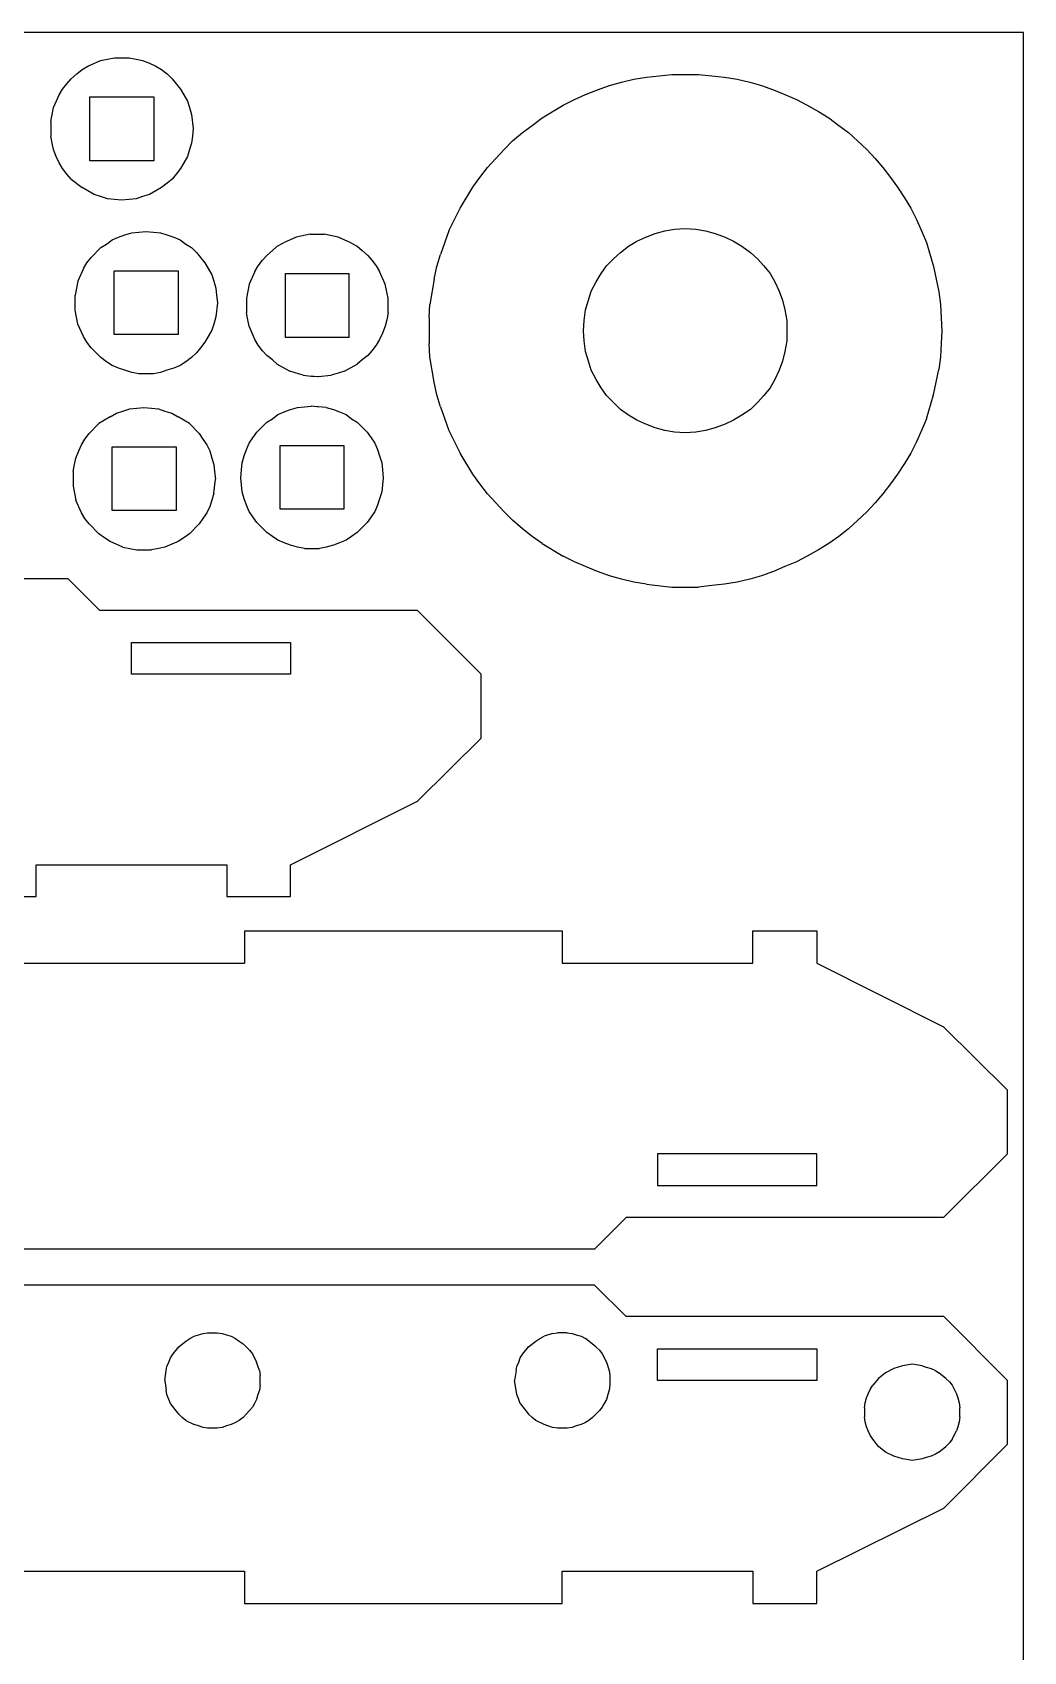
# Model space of a CAD drawing. Extents: x -4665 to 4665, y -2178 to 2178.
# Drawn here: x 3468 to 4665, y 224 to 2178 of the extents above; entities that cross this region are included whole.
import ezdxf

# ---------------------------------------------------------------- set-up
doc = ezdxf.new("R2010")
doc.units = 0
doc.header["$MEASUREMENT"] = 0
doc.layers.get('0').update_dxf_attribs({"linetype": 'CONTINUOUS'})

msp = doc.modelspace()

# ---------------------------------------------------------------- linework, layer by layer
for p, q in [((4664.7, 2178.2), (-4664.7, 2178.2)), ((4664.7, -2178.2), (4664.7, 2178.2)), ((3521.3, 2128.2), (3528, 2133.3)), ((3528, 2133.3), (3534.8, 2137.5)), ((3534.8, 2137.5), (3550, 2144.3)), ((3550, 2144.3), (3567, 2147.7)), ((3567, 2147.7), (3584.8, 2147.7)), ((3584.8, 2147.7), (3593.2, 2146)), ((3593.2, 2146), (3600.8, 2144.3)), ((3600.8, 2144.3), (3609.3, 2140.9)), ((3609.3, 2140.9), (3616.9, 2137.5)), ((3616.9, 2137.5), (3623.7, 2133.3)), ((3623.7, 2133.3), (3630.5, 2128.2)), ((3504.3, 2109.6), (3509.4, 2116.3)), ((3509.4, 2116.3), (3514.5, 2122.3)), ((3514.5, 2122.3), (3521.3, 2128.2)), ((3630.5, 2128.2), (3636.4, 2122.3)), ((3636.4, 2122.3), (3641.5, 2116.3)), ((3641.5, 2116.3), (3646.6, 2109.6)), ((4150.2, 2109), (4164.6, 2114.1)), ((4164.6, 2114.1), (4179, 2118.3)), ((4179, 2118.3), (4194.2, 2121.7)), ((4194.2, 2121.7), (4209.4, 2124.2)), ((4209.4, 2124.2), (4239.9, 2127.6)), ((4239.9, 2127.6), (4272.1, 2127.6)), ((4272.1, 2127.6), (4288.2, 2125.9)), ((4288.2, 2125.9), (4303.4, 2124.2)), ((4303.4, 2124.2), (4318.7, 2121.7)), ((4318.7, 2121.7), (4333.9, 2118.3)), ((4333.9, 2118.3), (4348.3, 2114.1)), ((4348.3, 2114.1), (4362.7, 2109)), ((3493.3, 2087.6), (3500.1, 2102.8)), ((3500.1, 2102.8), (3504.3, 2109.6)), ((3537.3, 2023.2), (3537.3, 2100.3)), ((3537.3, 2100.3), (3614.4, 2100.3)), ((3614.4, 2100.3), (3614.4, 2023.2)), ((3646.6, 2109.6), (3650.8, 2102.8)), ((3650.8, 2102.8), (3655, 2095.2)), ((3655, 2095.2), (3657.6, 2087.6)), ((4108.7, 2090.4), (4122.2, 2097.2)), ((4122.2, 2097.2), (4135.8, 2103.1)), ((4135.8, 2103.1), (4150.2, 2109)), ((4362.7, 2109), (4376.2, 2103.1)), ((4376.2, 2103.1), (4390.6, 2097.2)), ((4390.6, 2097.2), (4403.3, 2090.4)), ((3489.9, 2070.6), (3493.3, 2087.6)), ((3657.6, 2087.6), (3660.1, 2079.1)), ((3660.1, 2079.1), (3661.8, 2062.2)), ((4071.4, 2065.8), (4083.3, 2075.1)), ((4083.3, 2075.1), (4108.7, 2090.4)), ((4403.3, 2090.4), (4416.9, 2082.8)), ((4416.9, 2082.8), (4429.6, 2075.1)), ((4429.6, 2075.1), (4441.4, 2065.8)), ((3489.9, 2070.6), (3489.9, 2052.8)), ((3491.6, 2044.4), (3489.9, 2052.8)), ((3661, 2052.8), (3660.1, 2044.4)), ((3661.8, 2062.2), (3661, 2052.8)), ((4047.7, 2047.2), (4059.6, 2057.4)), ((4059.6, 2057.4), (4071.4, 2065.8)), ((4441.4, 2065.8), (4453.3, 2057.4)), ((4475.3, 2037), (4453.3, 2057.4)), ((3493.3, 2036.8), (3491.6, 2044.4)), ((3496.7, 2028.3), (3493.3, 2036.8)), ((3657.6, 2036.8), (3655, 2028.3)), ((3660.1, 2044.4), (3657.6, 2036.8)), ((4017.2, 2015), (4037.6, 2037)), ((4037.6, 2037), (4047.7, 2047.2)), ((4475.3, 2037), (4485.5, 2026)), ((3500.1, 2020.7), (3496.7, 2028.3)), ((3504.3, 2013.9), (3500.1, 2020.7)), ((3509.4, 2007.1), (3504.3, 2013.9)), ((3614.4, 2023.2), (3537.3, 2023.2)), ((3646.6, 2013.9), (3641.5, 2007.1)), ((3650.8, 2020.7), (3646.6, 2013.9)), ((3655, 2028.3), (3650.8, 2020.7)), ((4007.9, 2003.2), (4017.2, 2015)), ((4485.5, 2026), (4494.8, 2015)), ((4494.8, 2015), (4504.1, 2003.2)), ((3514.5, 2001.2), (3509.4, 2007.1)), ((3514.5, 2001.2), (3528, 1991)), ((3630.5, 1996.1), (3623.7, 1991)), ((3636.4, 2001.2), (3630.5, 1996.1)), ((3641.5, 2007.1), (3636.4, 2001.2)), ((3999.5, 1991.3), (4007.9, 2003.2)), ((4504.1, 2003.2), (4512.5, 1991.3)), ((3534.8, 1986.8), (3528, 1991)), ((3542.4, 1982.6), (3534.8, 1986.8)), ((3550, 1980), (3542.4, 1982.6)), ((3558.5, 1977.5), (3550, 1980)), ((3575.4, 1975.8), (3558.5, 1977.5)), ((3584.8, 1976.6), (3575.4, 1975.8)), ((3593.2, 1977.5), (3584.8, 1976.6)), ((3600.8, 1980), (3593.2, 1977.5)), ((3609.3, 1982.6), (3600.8, 1980)), ((3616.9, 1986.8), (3609.3, 1982.6)), ((3623.7, 1991), (3616.9, 1986.8)), ((3984.2, 1965.9), (3999.5, 1991.3)), ((4512.5, 1991.3), (4521, 1978.6)), ((4521, 1978.6), (4528.6, 1965.9)), ((3970.7, 1938.8), (3984.2, 1965.9)), ((4528.6, 1965.9), (4535.4, 1952.4)), ((3579.4, 1933.7), (3587.9, 1936.3)), ((3587.9, 1936.3), (3604.8, 1938)), ((3604.8, 1938), (3614.1, 1937.1)), ((3614.1, 1937.1), (3622.6, 1936.3)), ((3622.6, 1936.3), (3630.2, 1933.7)), ((3970.7, 1938.8), (3960.5, 1910.1)), ((4208.6, 1931.2), (4219.6, 1935.5)), ((4219.6, 1935.5), (4231.5, 1938.8)), ((4231.5, 1938.8), (4243.3, 1940.5)), ((4243.3, 1940.5), (4256, 1941.4)), ((4256, 1941.4), (4268.7, 1940.5)), ((4268.7, 1940.5), (4280.6, 1938.8)), ((4280.6, 1938.8), (4292.4, 1935.5)), ((4292.4, 1935.5), (4304.3, 1931.2)), ((4535.4, 1952.4), (4541.3, 1938.8)), ((4541.3, 1938.8), (4547.3, 1924.4)), ((3550.6, 1918.5), (3538.8, 1906.6)), ((3550.6, 1918.5), (3557.4, 1922.7)), ((3557.4, 1922.7), (3564.2, 1927.8)), ((3564.2, 1927.8), (3571.8, 1931.2)), ((3571.8, 1931.2), (3579.4, 1933.7)), ((3630.2, 1933.7), (3638.7, 1931.2)), ((3638.7, 1931.2), (3646.3, 1927.8)), ((3646.3, 1927.8), (3653.1, 1922.7)), ((3653.1, 1922.7), (3659.8, 1918.5)), ((3659.8, 1918.5), (3665.8, 1912.6)), ((3757.6, 1915), (3763.5, 1920.1)), ((3763.5, 1920.1), (3771.1, 1924.3)), ((3786.3, 1931.1), (3771.1, 1924.3)), ((3803.3, 1934.5), (3786.3, 1931.1)), ((3803.3, 1934.5), (3820.2, 1934.5)), ((3837.1, 1931.1), (3820.2, 1934.5)), ((3852.4, 1924.3), (3837.1, 1931.1)), ((3852.4, 1924.3), (3860, 1920.1)), ((3860, 1920.1), (3865.9, 1915)), ((4178.1, 1912.6), (4187.4, 1920.2)), ((4187.4, 1920.2), (4197.6, 1926.1)), ((4197.6, 1926.1), (4208.6, 1931.2)), ((4304.3, 1931.2), (4314.4, 1926.1)), ((4314.4, 1926.1), (4324.6, 1920.2)), ((4324.6, 1920.2), (4334.7, 1912.6)), ((4547.3, 1924.4), (4555.7, 1895.7)), ((3529.4, 1893.1), (3533.7, 1899.9)), ((3533.7, 1899.9), (3538.8, 1906.6)), ((3665.8, 1912.6), (3670.8, 1906.6)), ((3670.8, 1906.6), (3675.9, 1899.9)), ((3675.9, 1899.9), (3680.1, 1893.1)), ((3736.4, 1889.6), (3740.6, 1896.4)), ((3740.6, 1896.4), (3745.7, 1903.1)), ((3745.7, 1903.1), (3750.8, 1909.1)), ((3750.8, 1909.1), (3757.6, 1915)), ((3865.9, 1915), (3872.7, 1909.1)), ((3872.7, 1909.1), (3877.8, 1903.1)), ((3877.8, 1903.1), (3882.9, 1896.4)), ((3882.9, 1896.4), (3887.1, 1889.6)), ((3956.3, 1895.7), (3960.5, 1910.1)), ((4154.4, 1887.2), (4161.2, 1896.5)), ((4161.2, 1896.5), (4169.6, 1905)), ((4169.6, 1905), (4178.1, 1912.6)), ((4334.7, 1912.6), (4343.2, 1905)), ((4343.2, 1905), (4350.8, 1896.5)), ((4350.8, 1896.5), (4358.5, 1887.2)), ((3522.7, 1877.8), (3519.3, 1860.9)), ((3529.4, 1893.1), (3522.7, 1877.8)), ((3566.7, 1813.5), (3566.7, 1890.5)), ((3566.7, 1890.5), (3643.7, 1890.5)), ((3643.7, 1890.5), (3643.7, 1813.5)), ((3680.1, 1893.1), (3684.4, 1885.5)), ((3684.4, 1885.5), (3686.9, 1877.8)), ((3686.9, 1877.8), (3689.5, 1869.4)), ((3736.4, 1889.6), (3729.6, 1874.3)), ((3773.6, 1810), (3773.6, 1887)), ((3773.6, 1887), (3849.8, 1887)), ((3849.8, 1887), (3849.8, 1810)), ((3893.9, 1874.3), (3887.1, 1889.6)), ((3952.9, 1880.4), (3947.8, 1849.9)), ((3952.9, 1880.4), (3956.3, 1895.7)), ((4142.6, 1866), (4148.5, 1877)), ((4148.5, 1877), (4154.4, 1887.2)), ((4358.5, 1887.2), (4364.4, 1877)), ((4364.4, 1877), (4369.5, 1866)), ((4555.7, 1895.7), (4562.5, 1865.2)), ((3519.3, 1843.1), (3519.3, 1860.9)), ((3689.5, 1869.4), (3690.3, 1860.9)), ((3690.3, 1860.9), (3691.2, 1851.6)), ((3729.6, 1874.3), (3726.2, 1857.4)), ((3726.2, 1857.4), (3726.2, 1839.6)), ((3897.3, 1857.4), (3893.9, 1874.3)), ((3897.3, 1839.6), (3897.3, 1857.4)), ((4139.2, 1855), (4142.6, 1866)), ((4369.5, 1866), (4373.7, 1855)), ((4562.5, 1865.2), (4564.2, 1849.9)), ((3522.7, 1826.2), (3519.3, 1843.1)), ((3691.2, 1851.6), (3689.5, 1834.7)), ((3727.9, 1831.2), (3726.2, 1839.6)), ((3897.3, 1839.6), (3895.6, 1831.2)), ((3947, 1833.9), (3947.8, 1849.9)), ((4134.1, 1830.5), (4135.8, 1843.2)), ((4135.8, 1843.2), (4139.2, 1855)), ((4373.7, 1855), (4376.2, 1843.2)), ((4376.2, 1843.2), (4378.8, 1830.5)), ((4564.2, 1849.9), (4565.9, 1817.8)), ((3529.4, 1811), (3522.7, 1826.2)), ((3684.4, 1818.6), (3680.1, 1811)), ((3686.9, 1826.2), (3684.4, 1818.6)), ((3689.5, 1834.7), (3686.9, 1826.2)), ((3729.6, 1823.5), (3727.9, 1831.2)), ((3733, 1815.1), (3729.6, 1823.5)), ((3893.9, 1823.5), (3890.5, 1815.1)), ((3895.6, 1831.2), (3893.9, 1823.5)), ((3947, 1833.9), (3947, 1802.5)), ((4133.2, 1817.8), (4134.1, 1830.5)), ((4378.8, 1830.5), (4378.8, 1805.9)), ((3533.7, 1804.2), (3529.4, 1811)), ((3538.8, 1797.4), (3533.7, 1804.2)), ((3643.7, 1813.5), (3566.7, 1813.5)), ((3675.9, 1804.2), (3670.8, 1797.4)), ((3680.1, 1811), (3675.9, 1804.2)), ((3736.4, 1807.5), (3733, 1815.1)), ((3740.6, 1800.7), (3736.4, 1807.5)), ((3745.7, 1793.9), (3740.6, 1800.7)), ((3849.8, 1810), (3773.6, 1810)), ((3882.9, 1800.7), (3877.8, 1793.9)), ((3887.1, 1807.5), (3882.9, 1800.7)), ((3890.5, 1815.1), (3887.1, 1807.5)), ((3947.8, 1786.4), (3947, 1802.5)), ((4134.1, 1805.9), (4133.2, 1817.8)), ((4135.8, 1793.2), (4134.1, 1805.9)), ((4378.8, 1805.9), (4376.2, 1793.2)), ((4565, 1802.5), (4564.2, 1786.4)), ((4565.9, 1817.8), (4565, 1802.5)), ((3550.6, 1785.6), (3538.8, 1797.4)), ((3557.4, 1780.5), (3550.6, 1785.6)), ((3564.2, 1776.2), (3557.4, 1780.5)), ((3653.1, 1780.5), (3646.3, 1776.2)), ((3659.8, 1785.6), (3653.1, 1780.5)), ((3665.8, 1791.5), (3659.8, 1785.6)), ((3670.8, 1797.4), (3665.8, 1791.5)), ((3750.8, 1788), (3745.7, 1793.9)), ((3757.6, 1782.9), (3750.8, 1788)), ((3763.5, 1777.8), (3757.6, 1782.9)), ((3865.9, 1782.9), (3860, 1777.8)), ((3872.7, 1788), (3865.9, 1782.9)), ((3877.8, 1793.9), (3872.7, 1788)), ((3952.9, 1756), (3947.8, 1786.4)), ((4139.2, 1781.4), (4135.8, 1793.2)), ((4142.6, 1770.4), (4139.2, 1781.4)), ((4373.7, 1781.4), (4369.5, 1770.4)), ((4376.2, 1793.2), (4373.7, 1781.4)), ((4564.2, 1786.4), (4562.5, 1771.2)), ((3571.8, 1772.9), (3564.2, 1776.2)), ((3579.4, 1770.3), (3571.8, 1772.9)), ((3587.9, 1767.8), (3579.4, 1770.3)), ((3596.3, 1766.1), (3587.9, 1767.8)), ((3614.1, 1766.1), (3596.3, 1766.1)), ((3622.6, 1767.8), (3614.1, 1766.1)), ((3630.2, 1770.3), (3622.6, 1767.8)), ((3638.7, 1772.9), (3630.2, 1770.3)), ((3646.3, 1776.2), (3638.7, 1772.9)), ((3763.5, 1777.8), (3778.7, 1769.4)), ((3786.3, 1766.8), (3778.7, 1769.4)), ((3794.8, 1764.3), (3786.3, 1766.8)), ((3794.8, 1764.3), (3804.5, 1763.3)), ((3804.5, 1763.3), (3805.8, 1763.4)), ((3811.7, 1762.6), (3804.5, 1763.3)), ((3805.8, 1763.4), (3813, 1762.7)), ((3813, 1762.7), (3811.7, 1762.6)), ((3813, 1762.7), (3828.7, 1764.3)), ((3837.1, 1766.8), (3828.7, 1764.3)), ((3844.8, 1769.4), (3837.1, 1766.8)), ((3844.8, 1769.4), (3860, 1777.8)), ((4148.5, 1759.3), (4142.6, 1770.4)), ((4154.4, 1749.2), (4148.5, 1759.3)), ((4364.4, 1759.3), (4358.5, 1749.2)), ((4369.5, 1770.4), (4364.4, 1759.3)), ((4555.7, 1740.7), (4562.5, 1771.2)), ((3956.3, 1740.7), (3952.9, 1756)), ((3960.5, 1726.3), (3956.3, 1740.7)), ((4161.2, 1739.9), (4154.4, 1749.2)), ((4161.2, 1739.9), (4178.1, 1722.9)), ((4350.8, 1739.9), (4343.2, 1731.4)), ((4358.5, 1749.2), (4350.8, 1739.9)), ((4547.3, 1711.9), (4555.7, 1740.7)), ((3569.4, 1718.6), (3577, 1721.1)), ((3577, 1721.1), (3585.5, 1723.7)), ((3585.5, 1723.7), (3602.4, 1725.4)), ((3602.4, 1725.4), (3611.7, 1724.5)), ((3611.7, 1724.5), (3620.2, 1723.7)), ((3620.2, 1723.7), (3627.8, 1721.1)), ((3627.8, 1721.1), (3636.3, 1718.6)), ((3764.3, 1716.9), (3771.9, 1720.3)), ((3771.9, 1720.3), (3779.6, 1722.8)), ((3779.6, 1722.8), (3788, 1725.4)), ((3788, 1725.4), (3796.5, 1726.2)), ((3796.5, 1726.2), (3804.5, 1726.9)), ((3811.7, 1726.2), (3804.5, 1726.9)), ((3813, 1726.3), (3811.7, 1726.2)), ((3822.7, 1725.4), (3813, 1726.3)), ((3822.7, 1725.4), (3831.2, 1722.8)), ((3831.2, 1722.8), (3838.8, 1720.3)), ((3838.8, 1720.3), (3846.5, 1716.9)), ((3960.5, 1726.3), (3970.7, 1697.5)), ((4187.4, 1716.2), (4178.1, 1722.9)), ((4334.7, 1722.9), (4324.6, 1716.2)), ((4343.2, 1731.4), (4334.7, 1722.9)), ((3548.2, 1705.9), (3536.4, 1694)), ((3561.8, 1714.3), (3548.2, 1705.9)), ((3561.8, 1714.3), (3569.4, 1718.6)), ((3636.3, 1718.6), (3643.9, 1714.3)), ((3657.5, 1705.9), (3643.9, 1714.3)), ((3669.3, 1694), (3657.5, 1705.9)), ((3750.8, 1707.6), (3738.9, 1695.7)), ((3750.8, 1707.6), (3757.6, 1711.8)), ((3757.6, 1711.8), (3764.3, 1716.9)), ((3846.5, 1716.9), (3853.2, 1711.8)), ((3853.2, 1711.8), (3860, 1707.6)), ((3871.9, 1695.7), (3860, 1707.6)), ((4197.6, 1710.2), (4187.4, 1716.2)), ((4208.6, 1705.2), (4197.6, 1710.2)), ((4219.6, 1700.9), (4208.6, 1705.2)), ((4231.5, 1697.5), (4219.6, 1700.9)), ((4292.4, 1700.9), (4280.6, 1697.5)), ((4304.3, 1705.2), (4292.4, 1700.9)), ((4314.4, 1710.2), (4304.3, 1705.2)), ((4324.6, 1716.2), (4314.4, 1710.2)), ((4547.3, 1711.9), (4541.3, 1697.5)), ((3527.1, 1680.5), (3531.3, 1687.3)), ((3531.3, 1687.3), (3536.4, 1694)), ((3669.3, 1694), (3673.5, 1687.3)), ((3673.5, 1687.3), (3678.6, 1680.5)), ((3726.2, 1674.6), (3729.6, 1682.2)), ((3729.6, 1682.2), (3733.8, 1688.9)), ((3733.8, 1688.9), (3738.9, 1695.7)), ((3871.9, 1695.7), (3876.9, 1688.9)), ((3876.9, 1688.9), (3881.2, 1682.2)), ((3881.2, 1682.2), (3884.6, 1674.6)), ((3970.7, 1697.5), (3984.2, 1670.4)), ((4243.3, 1695.8), (4231.5, 1697.5)), ((4256, 1695), (4243.3, 1695.8)), ((4268.7, 1695.8), (4256, 1695)), ((4280.6, 1697.5), (4268.7, 1695.8)), ((4535.4, 1684), (4528.6, 1670.4)), ((4541.3, 1697.5), (4535.4, 1684)), ((3518.6, 1656.8), (3520.3, 1664.4)), ((3520.3, 1664.4), (3523.7, 1672.9)), ((3523.7, 1672.9), (3527.1, 1680.5)), ((3564.3, 1600.9), (3564.3, 1677.9)), ((3564.3, 1677.9), (3641.4, 1677.9)), ((3641.4, 1677.9), (3641.4, 1600.9)), ((3678.6, 1680.5), (3682, 1672.9)), ((3682, 1672.9), (3684.6, 1664.4)), ((3684.6, 1664.4), (3687.1, 1656.8)), ((3721.1, 1658.5), (3723.7, 1666.9)), ((3723.7, 1666.9), (3726.2, 1674.6)), ((3766.9, 1602.6), (3766.9, 1679.6)), ((3766.9, 1679.6), (3843.9, 1679.6)), ((3843.9, 1679.6), (3843.9, 1602.6)), ((3884.6, 1674.6), (3887.1, 1666.9)), ((3887.1, 1666.9), (3889.6, 1658.5)), ((3999.5, 1645), (3984.2, 1670.4)), ((4528.6, 1670.4), (4521, 1657.7)), ((3516.9, 1648.3), (3518.6, 1656.8)), ((3516.9, 1648.3), (3516.9, 1630.5)), ((3687.1, 1656.8), (3687.9, 1648.3)), ((3687.9, 1648.3), (3688.8, 1639)), ((3719.5, 1640.7), (3720.3, 1650)), ((3720.3, 1650), (3721.1, 1658.5)), ((3889.6, 1658.5), (3890.5, 1650)), ((3890.5, 1650), (3891.3, 1640.7)), ((4007.9, 1633.2), (3999.5, 1645)), ((4512.5, 1645), (4504.1, 1633.2)), ((4521, 1657.7), (4512.5, 1645)), ((3516.9, 1630.5), (3520.3, 1613.6)), ((3687.1, 1622.1), (3688.8, 1639)), ((3721.1, 1623.8), (3719.5, 1640.7)), ((3723.7, 1615.3), (3721.1, 1623.8)), ((3889.6, 1623.8), (3887.1, 1615.3)), ((3891.3, 1640.7), (3889.6, 1623.8)), ((4017.2, 1621.3), (4007.9, 1633.2)), ((4504.1, 1633.2), (4494.8, 1621.3)), ((3527.1, 1598.4), (3520.3, 1613.6)), ((3682, 1606), (3678.6, 1598.4)), ((3684.6, 1613.6), (3682, 1606)), ((3687.1, 1622.1), (3684.6, 1613.6)), ((3726.2, 1607.7), (3723.7, 1615.3)), ((3729.6, 1600), (3726.2, 1607.7)), ((3884.6, 1607.7), (3881.2, 1600)), ((3887.1, 1615.3), (3884.6, 1607.7)), ((4017.2, 1621.3), (4037.6, 1599.3)), ((4485.5, 1610.3), (4475.3, 1599.3)), ((4494.8, 1621.3), (4485.5, 1610.3)), ((3531.3, 1591.6), (3527.1, 1598.4)), ((3536.4, 1584.8), (3531.3, 1591.6)), ((3536.4, 1584.8), (3548.2, 1573)), ((3641.4, 1600.9), (3564.3, 1600.9)), ((3669.3, 1584.8), (3657.5, 1573)), ((3673.5, 1591.6), (3669.3, 1584.8)), ((3678.6, 1598.4), (3673.5, 1591.6)), ((3733.8, 1593.3), (3729.6, 1600)), ((3738.9, 1586.5), (3733.8, 1593.3)), ((3750.8, 1574.6), (3738.9, 1586.5)), ((3843.9, 1602.6), (3766.9, 1602.6)), ((3860, 1574.6), (3871.9, 1586.5)), ((3876.9, 1593.3), (3871.9, 1586.5)), ((3881.2, 1600), (3876.9, 1593.3)), ((4047.7, 1589.2), (4037.6, 1599.3)), ((4059.6, 1579), (4047.7, 1589.2)), ((4453.3, 1579), (4475.3, 1599.3)), ((3555, 1567.9), (3548.2, 1573)), ((3561.8, 1563.6), (3555, 1567.9)), ((3650.7, 1567.9), (3643.9, 1563.6)), ((3657.5, 1573), (3650.7, 1567.9)), ((3757.6, 1569.6), (3750.8, 1574.6)), ((3764.3, 1565.3), (3757.6, 1569.6)), ((3771.9, 1561.9), (3764.3, 1565.3)), ((3846.5, 1565.3), (3838.8, 1561.9)), ((3853.2, 1569.6), (3846.5, 1565.3)), ((3860, 1574.6), (3853.2, 1569.6)), ((4071.4, 1569.7), (4059.6, 1579)), ((4083.3, 1561.2), (4071.4, 1569.7)), ((4441.4, 1569.7), (4429.6, 1561.2)), ((4453.3, 1579), (4441.4, 1569.7)), ((3577, 1556.9), (3561.8, 1563.6)), ((3577, 1556.9), (3594, 1553.5)), ((3594, 1553.5), (3611.7, 1553.5)), ((3620.2, 1555.2), (3611.7, 1553.5)), ((3627.8, 1556.9), (3620.2, 1555.2)), ((3636.3, 1560.3), (3627.8, 1556.9)), ((3643.9, 1563.6), (3636.3, 1560.3)), ((3779.6, 1559.4), (3771.9, 1561.9)), ((3788, 1556.9), (3779.6, 1559.4)), ((3796.5, 1555.2), (3788, 1556.9)), ((3796.5, 1555.2), (3814.3, 1555.2)), ((3822.7, 1556.9), (3814.3, 1555.2)), ((3831.2, 1559.4), (3822.7, 1556.9)), ((3838.8, 1561.9), (3831.2, 1559.4)), ((4083.3, 1561.2), (4108.7, 1546)), ((4122.2, 1539.2), (4108.7, 1546)), ((4403.3, 1546), (4390.6, 1539.2)), ((4416.9, 1553.6), (4403.3, 1546)), ((4429.6, 1561.2), (4416.9, 1553.6)), ((4135.8, 1533.3), (4122.2, 1539.2)), ((4150.2, 1527.4), (4135.8, 1533.3)), ((4164.6, 1522.3), (4150.2, 1527.4)), ((4362.7, 1527.4), (4348.3, 1522.3)), ((4376.2, 1533.3), (4362.7, 1527.4)), ((4390.6, 1539.2), (4376.2, 1533.3)), ((3511.2, 1518.6), (2166.7, 1518.6)), ((3549.3, 1480.5), (3511.2, 1518.6)), ((4179, 1518), (4164.6, 1522.3)), ((4194.2, 1514.7), (4179, 1518)), ((4209.4, 1512.1), (4194.2, 1514.7)), ((4209.4, 1512.1), (4239.9, 1508.7)), ((4239.9, 1508.7), (4272.1, 1508.7)), ((4288.2, 1510.4), (4272.1, 1508.7)), ((4303.4, 1512.1), (4288.2, 1510.4)), ((4318.7, 1514.7), (4303.4, 1512.1)), ((4333.9, 1518), (4318.7, 1514.7)), ((4348.3, 1522.3), (4333.9, 1518)), ((3932.8, 1480.5), (3549.3, 1480.5)), ((4009.8, 1403.5), (3932.8, 1480.5)), ((3587.4, 1403.5), (3587.4, 1441.6)), ((3587.4, 1441.6), (3779.6, 1441.6)), ((3779.6, 1441.6), (3779.6, 1403.5)), ((3779.6, 1403.5), (3587.4, 1403.5)), ((4009.8, 1326.4), (4009.8, 1403.5)), ((3932.8, 1250.2), (4009.8, 1326.4)), ((3779.6, 1173.2), (3932.8, 1250.2)), ((3472.2, 1135.1), (3472.2, 1173.2)), ((3472.2, 1173.2), (3702.5, 1173.2)), ((3702.5, 1173.2), (3702.5, 1135.1)), ((3779.6, 1135.1), (3779.6, 1173.2)), ((3088.7, 1135.1), (3472.2, 1135.1)), ((3702.5, 1135.1), (3779.6, 1135.1)), ((3724, 1093.7), (4107.5, 1093.7)), ((3724, 1093.7), (3724, 1054.7)), ((4107.5, 1093.7), (4107.5, 1054.7)), ((4337.8, 1093.7), (4414.9, 1093.7)), ((4337.8, 1054.7), (4337.8, 1093.7)), ((4414.9, 1093.7), (4414.9, 1054.7)), ((3224.5, 1054.7), (3724, 1054.7)), ((4107.5, 1054.7), (4337.8, 1054.7)), ((4414.9, 1054.7), (4568.1, 977.7)), ((4568.1, 977.7), (4645.2, 901.5)), ((4645.2, 824.4), (4645.2, 901.5)), ((4222.7, 824.4), (4222.7, 786.3)), ((4414.9, 824.4), (4222.7, 824.4)), ((4414.9, 786.3), (4414.9, 824.4)), ((4645.2, 824.4), (4568.1, 747.4)), ((4222.7, 786.3), (4414.9, 786.3)), ((4184.6, 747.4), (4146.5, 709.3)), ((4568.1, 747.4), (4184.6, 747.4)), ((4146.5, 709.3), (2802, 709.3)), ((4146.6, 666), (2802.1, 666)), ((4184.7, 627.9), (4146.6, 666)), ((4568.2, 627.9), (4184.7, 627.9)), ((4645.3, 550.9), (4568.2, 627.9)), ((3668.2, 605.9), (3674.2, 607.6)), ((3674.2, 607.6), (3679.2, 608.5)), ((3679.2, 608.5), (3691.1, 608.5)), ((3691.1, 608.5), (3697, 607.6)), ((3697, 607.6), (3702.1, 605.9)), ((4095.8, 607.6), (4085.6, 604.2)), ((4095.8, 607.6), (4101.7, 608.5)), ((4113.6, 608.5), (4101.7, 608.5)), ((4113.6, 608.5), (4119.5, 607.6)), ((4119.5, 607.6), (4124.6, 605.9)), ((3637.7, 583.1), (3644.5, 591.5)), ((3644.5, 591.5), (3653, 598.3)), ((3653, 598.3), (3658.1, 601.7)), ((3658.1, 601.7), (3663.1, 604.2)), ((3663.1, 604.2), (3668.2, 605.9)), ((3702.1, 605.9), (3708, 604.2)), ((3708, 604.2), (3713.1, 601.7)), ((3713.1, 601.7), (3717.3, 598.3)), ((3717.3, 598.3), (3722.4, 594.9)), ((3722.4, 594.9), (3730, 587.3)), ((3730, 587.3), (3733.4, 583.1)), ((4060.2, 583.1), (4067, 591.5)), ((4067, 591.5), (4075.5, 598.3)), ((4075.5, 598.3), (4080.6, 601.7)), ((4080.6, 601.7), (4085.6, 604.2)), ((4124.6, 605.9), (4130.5, 604.2)), ((4130.5, 604.2), (4135.6, 601.7)), ((4148.3, 591.5), (4135.6, 601.7)), ((4148.3, 591.5), (4152.5, 587.3)), ((4152.5, 587.3), (4155.9, 583.1)), ((4222.8, 589), (4415, 589)), ((4222.8, 550.9), (4222.8, 589)), ((4415, 589), (4415, 550.9)), ((3629.3, 562.7), (3630.1, 567.8)), ((3630.1, 567.8), (3632.7, 572.9)), ((3632.7, 572.9), (3634.4, 578)), ((3634.4, 578), (3637.7, 583.1)), ((3733.4, 583.1), (3738.5, 572.9)), ((3741.9, 562.7), (3738.5, 572.9)), ((4051.8, 562.7), (4052.6, 567.8)), ((4052.6, 567.8), (4055.2, 572.9)), ((4055.2, 572.9), (4056.8, 578)), ((4056.8, 578), (4060.2, 583.1)), ((4155.9, 583.1), (4161, 572.9)), ((4161, 572.9), (4164.4, 562.7)), ((4518.3, 568.7), (4508.1, 565.3)), ((4530.1, 570.4), (4518.3, 568.7)), ((4542, 568.7), (4530.1, 570.4)), ((4542, 568.7), (4547.1, 567)), ((4547.1, 567), (4553, 565.3)), ((3627.6, 550.9), (3629.3, 562.7)), ((3627.6, 550.9), (3629.3, 539)), ((3741.9, 562.7), (3742.7, 556.8)), ((3742.7, 545), (3742.7, 556.8)), ((4051.8, 562.7), (4050.1, 550.9)), ((4051.8, 539), (4050.1, 550.9)), ((4164.4, 562.7), (4165.2, 556.8)), ((4165.2, 556.8), (4165.2, 545)), ((4415, 550.9), (4222.8, 550.9)), ((4489.5, 553.4), (4482.7, 545)), ((4498, 560.2), (4489.5, 553.4)), ((4508.1, 565.3), (4498, 560.2)), ((4553, 565.3), (4558.1, 562.7)), ((4558.1, 562.7), (4562.3, 560.2)), ((4570.8, 553.4), (4562.3, 560.2)), ((4570.8, 553.4), (4575, 549.2)), ((4575, 549.2), (4578.4, 545)), ((4645.3, 473.8), (4645.3, 550.9)), ((3630.1, 534), (3629.3, 539)), ((3632.7, 528), (3630.1, 534)), ((3634.4, 523), (3632.7, 528)), ((3738.5, 528), (3736, 523)), ((3740.2, 534), (3738.5, 528)), ((3741.9, 539), (3740.2, 534)), ((3742.7, 545), (3741.9, 539)), ((4052.6, 534), (4051.8, 539)), ((4055.2, 528), (4052.6, 534)), ((4056.8, 523), (4055.2, 528)), ((4161, 528), (4158.4, 523)), ((4162.7, 534), (4161, 528)), ((4164.4, 539), (4162.7, 534)), ((4165.2, 545), (4164.4, 539)), ((4473.4, 523.8), (4475.1, 529.7)), ((4475.1, 529.7), (4476.8, 534.8)), ((4476.8, 534.8), (4479.3, 539.9)), ((4479.3, 539.9), (4482.7, 545)), ((4578.4, 545), (4583.5, 534.8)), ((4583.5, 534.8), (4585.2, 529.7)), ((4585.2, 529.7), (4586.9, 523.8)), ((3644.5, 510.3), (3634.4, 523)), ((3648.8, 506), (3644.5, 510.3)), ((3725.8, 510.3), (3722.4, 506)), ((3730, 514.5), (3725.8, 510.3)), ((3733.4, 518.7), (3730, 514.5)), ((3736, 523), (3733.4, 518.7)), ((4056.8, 523), (4067, 510.3)), ((4071.2, 506), (4067, 510.3)), ((4144.1, 506), (4152.5, 514.5)), ((4155.9, 518.7), (4152.5, 514.5)), ((4158.4, 523), (4155.9, 518.7)), ((4472.6, 517.9), (4473.4, 523.8)), ((4472.6, 517.9), (4472.6, 506.9)), ((4586.9, 523.8), (4587.7, 517.9)), ((4587.7, 506.9), (4587.7, 517.9)), ((3653, 502.6), (3648.8, 506)), ((3653, 502.6), (3663.1, 497.6)), ((3668.2, 495.9), (3663.1, 497.6)), ((3674.2, 494.2), (3668.2, 495.9)), ((3679.2, 493.3), (3674.2, 494.2)), ((3691.1, 493.3), (3679.2, 493.3)), ((3697, 494.2), (3691.1, 493.3)), ((3702.1, 495.9), (3697, 494.2)), ((3708, 497.6), (3702.1, 495.9)), ((3713.1, 500.1), (3708, 497.6)), ((3717.3, 502.6), (3713.1, 500.1)), ((3722.4, 506), (3717.3, 502.6)), ((4075.5, 502.6), (4071.2, 506)), ((4085.6, 497.6), (4075.5, 502.6)), ((4095.8, 494.2), (4085.6, 497.6)), ((4101.7, 493.3), (4095.8, 494.2)), ((4113.6, 493.3), (4101.7, 493.3)), ((4119.5, 494.2), (4113.6, 493.3)), ((4124.6, 495.9), (4119.5, 494.2)), ((4130.5, 497.6), (4124.6, 495.9)), ((4135.6, 500.1), (4130.5, 497.6)), ((4139.8, 502.6), (4135.6, 500.1)), ((4144.1, 506), (4139.8, 502.6)), ((4473.4, 500.9), (4472.6, 506.9)), ((4475.1, 495), (4473.4, 500.9)), ((4476.8, 489.9), (4475.1, 495)), ((4479.3, 484.9), (4476.8, 489.9)), ((4578.4, 479.8), (4583.5, 489.9)), ((4585.2, 495), (4583.5, 489.9)), ((4586.9, 500.9), (4585.2, 495)), ((4587.7, 506.9), (4586.9, 500.9)), ((4482.7, 479.8), (4479.3, 484.9)), ((4489.5, 471.3), (4482.7, 479.8)), ((4498, 464.5), (4489.5, 471.3)), ((4562.3, 464.5), (4570.8, 471.3)), ((4568.2, 396.8), (4645.3, 473.8)), ((4575, 475.5), (4570.8, 471.3)), ((4578.4, 479.8), (4575, 475.5)), ((4508.1, 459.5), (4498, 464.5)), ((4518.3, 456.1), (4508.1, 459.5)), ((4530.1, 454.4), (4518.3, 456.1)), ((4542, 456.1), (4530.1, 454.4)), ((4547.1, 457.8), (4542, 456.1)), ((4553, 459.5), (4547.1, 457.8)), ((4558.1, 462), (4553, 459.5)), ((4562.3, 464.5), (4558.1, 462)), ((4415, 320.6), (4568.2, 396.8)), ((3224.6, 320.6), (3724.1, 320.6)), ((3724.1, 320.6), (3724.1, 281.7)), ((4107.6, 320.6), (4337.9, 320.6)), ((4107.6, 281.7), (4107.6, 320.6)), ((4337.9, 320.6), (4337.9, 281.7)), ((4415, 281.7), (4415, 320.6)), ((3724.1, 281.7), (4107.6, 281.7)), ((4337.9, 281.7), (4415, 281.7))]:
    msp.add_line(p, q)

doc.saveas('drawing.dxf')
